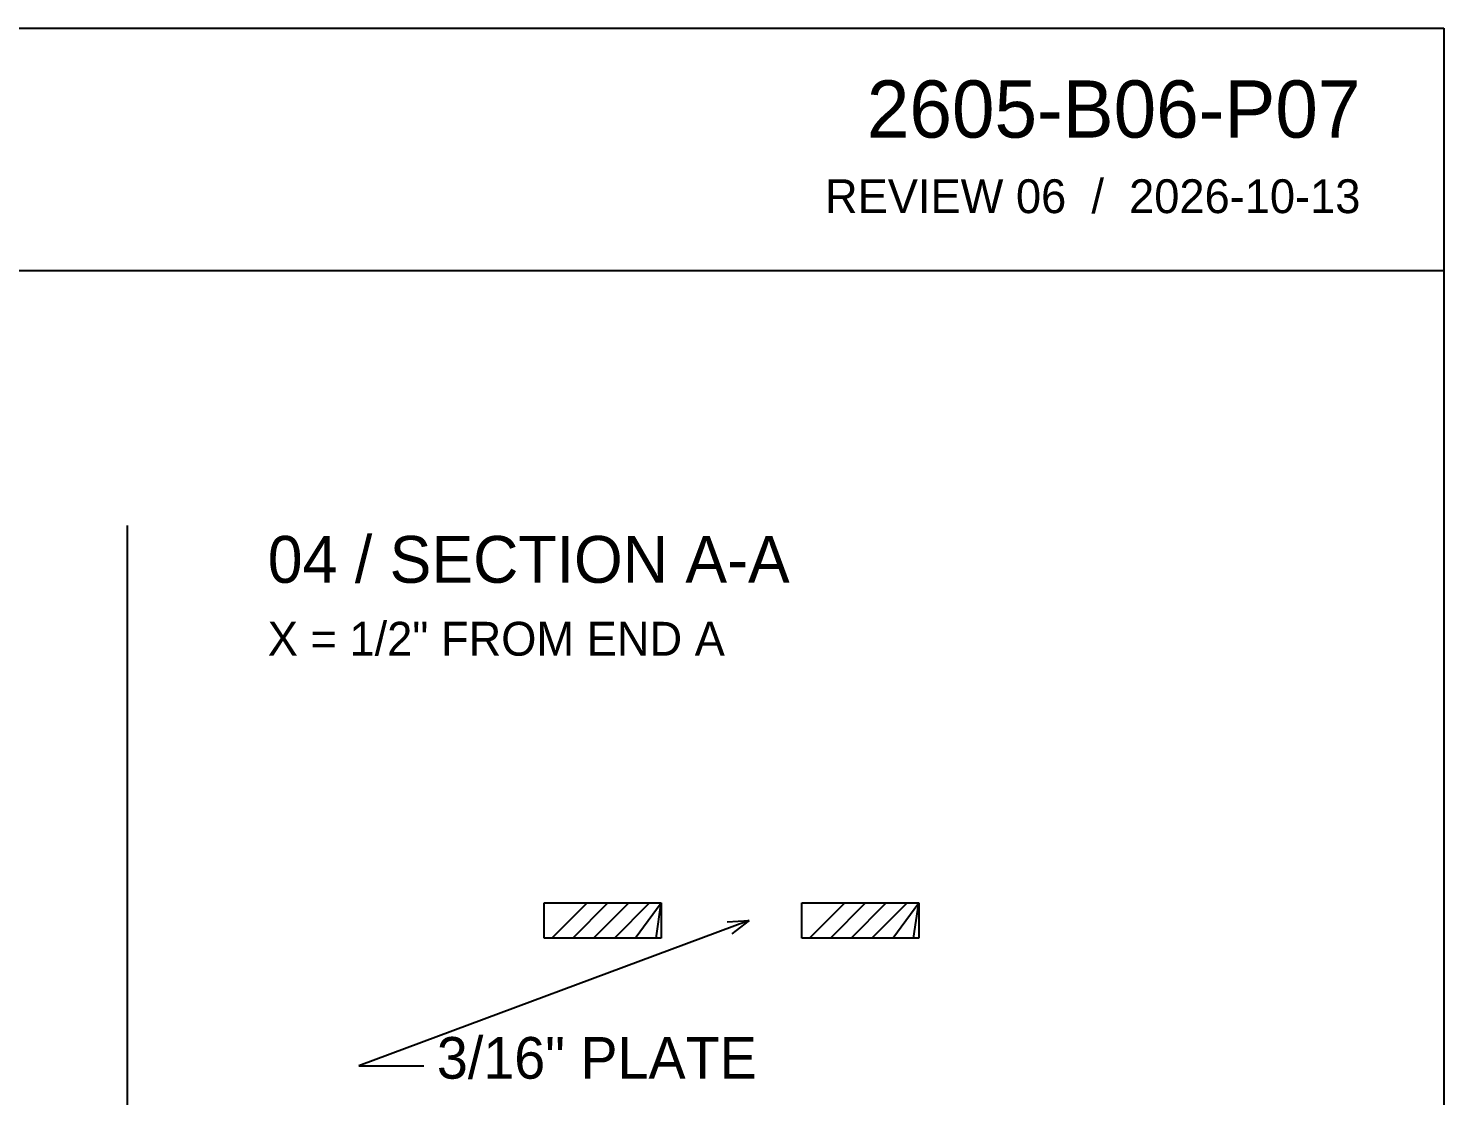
# Model space of a CAD drawing. Header units: inches. Extents: x 0.5 to 33.5, y 0.5 to 21.5.
# Drawn here: x 25.97 to 33.53, y 15.83 to 21.53 of the extents above; entities that cross this region are included whole.
import ezdxf
from ezdxf.enums import TextEntityAlignment as Align

# ---------------------------------------------------------------- set-up
doc = ezdxf.new("R2010")
doc.units = ezdxf.units.IN
doc.header["$MEASUREMENT"] = 0

msp = doc.modelspace()

# ---------------------------------------------------------------- linework, layer by layer
at = {"layer": 'ANNOTATION'}
for p, q in [((29.8194, 16.7674), (27.7361, 15.9931)), ((29.7032, 16.7612), (29.8194, 16.7674)), ((29.8194, 16.7674), (29.7274, 16.6961)), ((27.7361, 15.9931), (28.0833, 15.9931))]:
    msp.add_line(p, q, dxfattribs=at)
at = {"layer": 'OUTLINE'}
for p, q in [((0.4722, 21.5278), (33.5278, 21.5278)), ((33.5278, 21.5278), (33.5278, 0.4722)), ((0.4722, 20.2361), (33.5278, 20.2361)), ((26.5, 18.875), (26.5, 1.8611)), ((28.7257, 16.8611), (29.3507, 16.8611)), ((28.7257, 16.6736), (28.7257, 16.8611)), ((28.7674, 16.6736), (28.9549, 16.8611)), ((28.8785, 16.6736), (29.066, 16.8611)), ((28.9896, 16.6736), (29.1771, 16.8611)), ((29.1007, 16.6736), (29.2882, 16.8611)), ((29.2118, 16.6736), (29.3507, 16.8611)), ((29.3229, 16.6736), (29.3507, 16.8611)), ((29.3507, 16.8611), (29.3507, 16.6736)), ((30.1007, 16.8611), (30.7257, 16.8611)), ((30.1007, 16.6736), (30.1007, 16.8611)), ((30.1424, 16.6736), (30.3299, 16.8611)), ((30.2535, 16.6736), (30.441, 16.8611)), ((30.3646, 16.6736), (30.5521, 16.8611)), ((30.4757, 16.6736), (30.6632, 16.8611)), ((30.5868, 16.6736), (30.7257, 16.8611)), ((30.6979, 16.6736), (30.7257, 16.8611)), ((30.7257, 16.8611), (30.7257, 16.6736)), ((29.3507, 16.6736), (28.7257, 16.6736)), ((30.7257, 16.6736), (30.1007, 16.6736))]:
    msp.add_line(p, q, dxfattribs=at)

# ---------------------------------------------------------------- texts
at = {"layer": 'ANNOTATION'}
for s, height, p in [('2605-B06-P07', 0.305556, (33.0833, 20.9444)), ('REVIEW 06  /  2026-10-13', 0.180556, (33.0833, 20.5417))]:
    msp.add_text(s, height=height, dxfattribs=at).set_placement(p, align=Align.RIGHT)
for s, height, p in [('04 / SECTION A-A', 0.25, (27.25, 18.5694)), ('X = 1/2" FROM END A', 0.180556, (27.25, 18.1806)), ('3/16" PLATE', 0.222222, (28.1528, 15.9236))]:
    msp.add_text(s, height=height, dxfattribs=at).set_placement(p)

doc.saveas('drawing.dxf')
